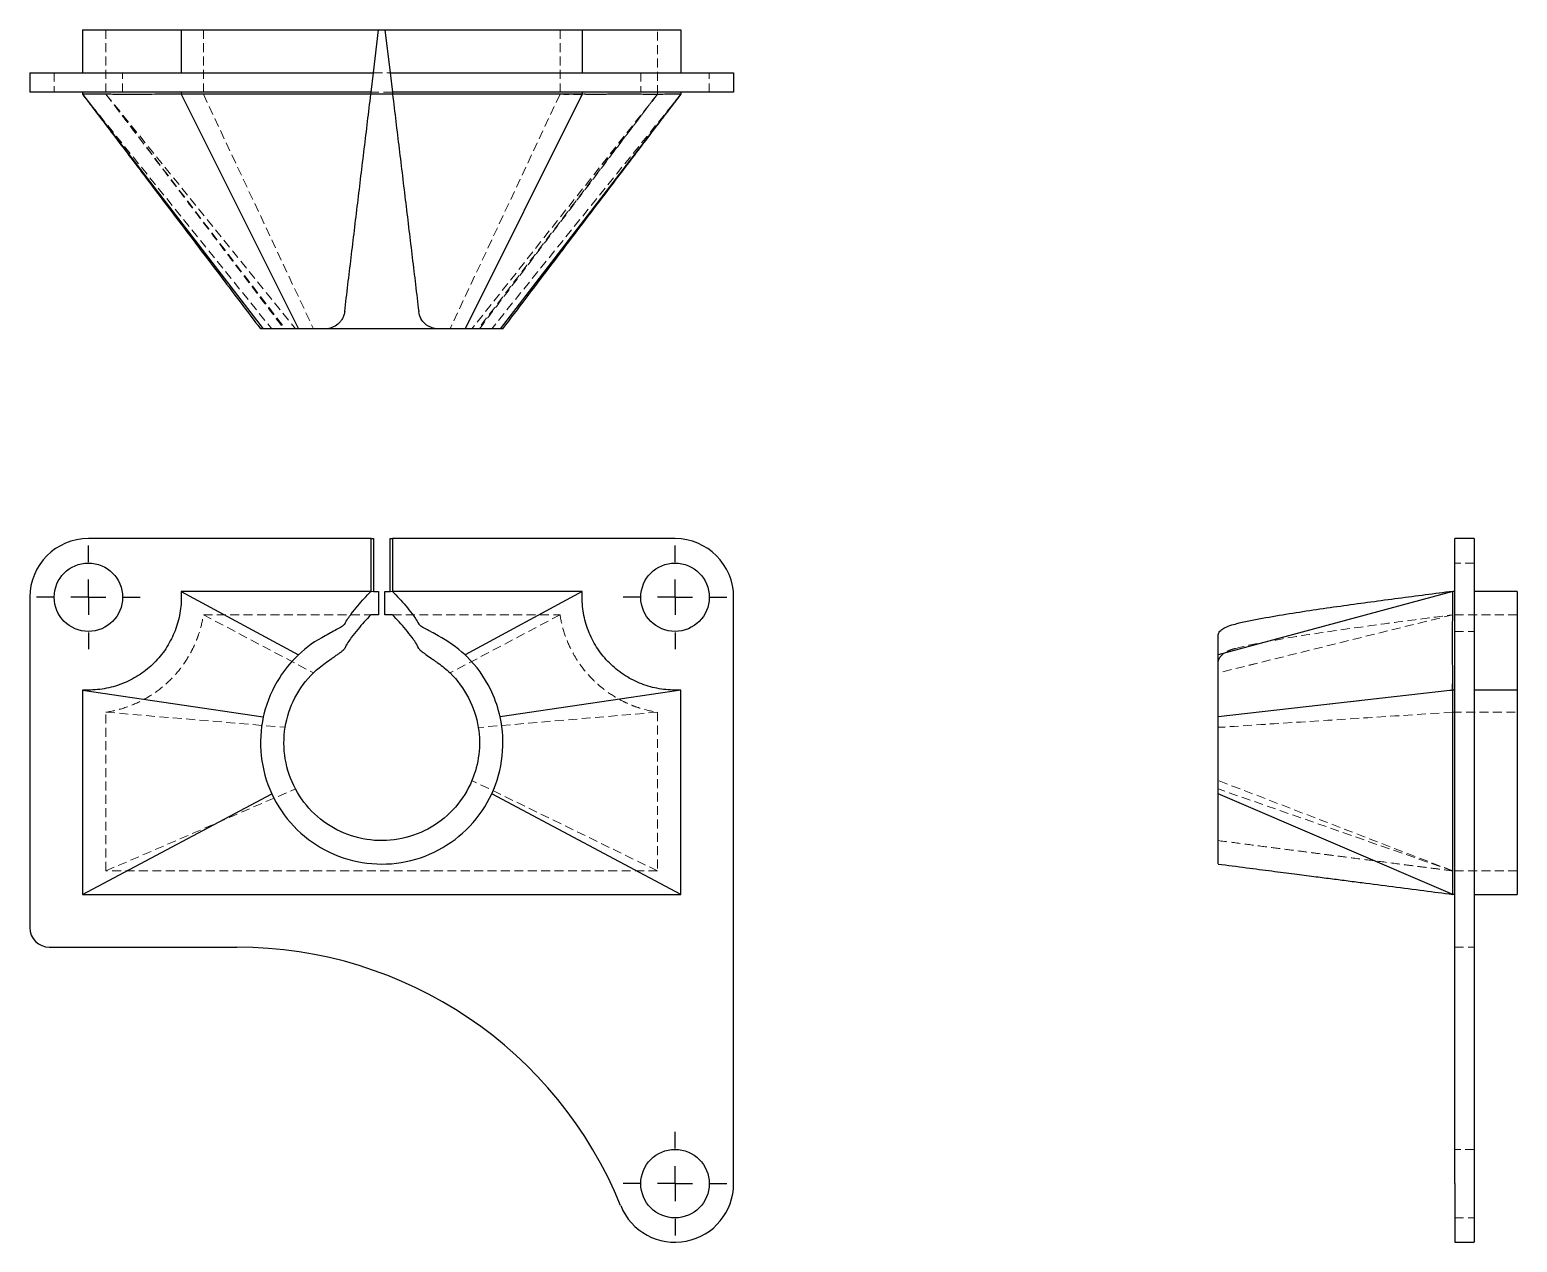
# Model space of a CAD drawing. Header units: millimetres. Extents: x 33 to 244, y 7 to 179.
import ezdxf

# ---------------------------------------------------------------- set-up
doc = ezdxf.new("R2010")
doc.units = ezdxf.units.MM
doc.linetypes.add('HIDDEN', pattern=[1.905, 1.27, -0.635])
doc.layers.add('10', color=7, linetype='Continuous')

# ---------------------------------------------------------------- blocks, each defined once
blk = doc.blocks.new('SW_CENTERMARKSYMBOL_0')
at = {"layer": '10', "color": 0}
for p, q in [((0, 5), (0, 7.36)), ((0, 0), (0, 2.5)), ((-5, 0), (-7.36, 0)), ((0, 0), (-2.5, 0)), ((0, 0), (0, -2.5)), ((0, 0), (2.5, 0)), ((5, 0), (7.36, 0)), ((0, -5), (0, -7.36))]:
    blk.add_line(p, q, dxfattribs=at)
blk = doc.blocks.new('SW_CENTERMARKSYMBOL_1')
at = {"layer": '10', "color": 0}
for p, q in [((0, 5), (0, 7.36)), ((0, 0), (0, 2.5)), ((-5, 0), (-7.36, 0)), ((0, 0), (-2.5, 0)), ((0, 0), (0, -2.5)), ((0, 0), (2.5, 0)), ((5, 0), (7.36, 0)), ((0, -5), (0, -7.36))]:
    blk.add_line(p, q, dxfattribs=at)
blk = doc.blocks.new('SW_CENTERMARKSYMBOL_2')
at = {"layer": '10', "color": 0}
for p, q in [((0, 5), (0, 7.36)), ((0, 0), (0, 2.5)), ((-5, 0), (-7.36, 0)), ((0, 0), (-2.5, 0)), ((0, 0), (0, -2.5)), ((0, 0), (2.5, 0)), ((5, 0), (7.36, 0)), ((0, -5), (0, -7.36))]:
    blk.add_line(p, q, dxfattribs=at)

msp = doc.modelspace()

# ---------------------------------------------------------------- linework, layer by layer
at = {"color": 7, "linetype": 'Continuous', "lineweight": 25}
for p, q in [((40.5, 179.32), (40.5, 173.21)), ((40.5, 179.32), (41.33, 179.32)), ((41.33, 179.32), (54.53, 179.32)), ((54.53, 179.32), (54.53, 173.21)), ((54.53, 179.32), (82.56, 179.32)), ((81.82, 173.21), (82.56, 179.32)), ((82.56, 179.32), (83.44, 179.32)), ((83.44, 179.32), (111.47, 179.32)), ((83.44, 179.32), (84.18, 173.21)), ((111.47, 179.32), (111.47, 173.21)), ((111.47, 179.32), (124.67, 179.32)), ((124.67, 179.32), (125.5, 179.32)), ((125.5, 179.32), (125.5, 173.21)), ((33, 173.21), (33, 170.43)), ((33, 173.21), (41.33, 173.21)), ((41.33, 173.21), (81.82, 173.21)), ((81.49, 170.43), (81.82, 173.21)), ((84.18, 173.21), (84.51, 170.43)), ((84.18, 173.21), (124.67, 173.21)), ((124.67, 173.21), (133, 173.21)), ((133, 173.21), (133, 170.43)), ((41.33, 170.43), (33, 170.43)), ((40.5, 170.43), (40.5, 170.15)), ((40.5, 170.15), (66.18, 136.82)), ((81.49, 170.43), (41.33, 170.43)), ((54.53, 170.15), (54.46, 170.15)), ((54.53, 170.43), (54.53, 170.15)), ((54.53, 170.15), (71.17, 136.82)), ((81.46, 170.15), (54.53, 170.15)), ((81.46, 170.15), (81.49, 170.43)), ((84.54, 170.15), (81.46, 170.15)), ((124.67, 170.43), (84.51, 170.43)), ((84.51, 170.43), (84.54, 170.15)), ((111.47, 170.15), (84.54, 170.15)), ((111.47, 170.15), (94.84, 136.82)), ((125.5, 170.15), (99.82, 136.82)), ((111.47, 170.43), (111.47, 170.15)), ((111.56, 170.16), (111.47, 170.15)), ((133, 170.43), (124.67, 170.43)), ((125.5, 170.43), (125.5, 170.15)), ((81.49, 107), (41.33, 107)), ((81.49, 99.5), (81.49, 107)), ((81.49, 107), (81.82, 107)), ((81.82, 107), (81.82, 99.5)), ((84.18, 99.5), (84.18, 107)), ((84.18, 107), (84.51, 107)), ((84.51, 107), (84.51, 99.5)), ((124.67, 107), (84.51, 107)), ((235.43, 98.67), (235.43, 107)), ((238.21, 107), (235.43, 107)), ((238.21, 107), (238.21, 98.67)), ((54.53, 99.5), (71.17, 90.49)), ((81.46, 99.5), (54.53, 99.5)), ((81.46, 99.5), (81.49, 99.5)), ((81.82, 99.5), (82.56, 99.5)), ((82.56, 99.5), (82.56, 96.17)), ((83.44, 96.17), (83.44, 99.5)), ((83.44, 99.5), (84.18, 99.5)), ((84.51, 99.5), (84.54, 99.5)), ((111.47, 99.5), (84.54, 99.5)), ((111.47, 99.5), (94.84, 90.48)), ((235.15, 99.5), (201.82, 90.48)), ((235.43, 99.5), (235.15, 99.5)), ((244.32, 99.5), (238.21, 99.5)), ((244.32, 99.5), (244.32, 98.67)), ((33, 98.67), (33, 51.72)), ((133, 15.33), (133, 98.67)), ((235.43, 15.33), (235.43, 98.67)), ((238.21, 98.67), (238.21, 15.33)), ((244.32, 98.67), (244.32, 85.47)), ((82.56, 96.17), (81.46, 96.17)), ((84.54, 96.17), (83.44, 96.17)), ((40.5, 85.47), (66.18, 81.69)), ((40.5, 85.47), (40.5, 56.44)), ((125.5, 85.47), (99.82, 81.67)), ((125.5, 56.44), (125.5, 85.47)), ((235.15, 85.47), (201.82, 81.67)), ((235.15, 85.47), (235.14, 85.52)), ((235.15, 85.47), (235.15, 85.47)), ((235.15, 56.44), (235.15, 85.47)), ((235.43, 85.47), (235.15, 85.47)), ((244.32, 85.47), (238.21, 85.47)), ((244.32, 85.47), (244.32, 56.44)), ((40.5, 56.44), (67.37, 70.74)), ((125.5, 56.44), (98.63, 70.74)), ((235.15, 56.44), (201.82, 70.74)), ((40.5, 56.44), (125.5, 56.44)), ((235.43, 56.44), (235.15, 56.44)), ((238.21, 56.44), (244.32, 56.44)), ((35.78, 48.94), (62.44, 48.94)), ((235.43, 15.33), (235.43, 7)), ((238.21, 15.33), (238.21, 7)), ((235.43, 7), (238.21, 7))]:
    msp.add_line(p, q, dxfattribs=at)
at = {"color": 7, "linetype": 'HIDDEN', "lineweight": 18}
for p, q in [((43.83, 179.32), (43.83, 170.15)), ((57.67, 179.32), (57.67, 170.15)), ((108.33, 179.32), (108.33, 170.15)), ((122.17, 170.15), (122.17, 179.32)), ((36.47, 173.21), (36.47, 170.43)), ((46.19, 170.43), (46.19, 173.21)), ((81.82, 173.21), (84.18, 173.21)), ((119.81, 173.21), (119.81, 170.43)), ((129.53, 170.43), (129.53, 173.21)), ((40.5, 170.15), (67.37, 136.82)), ((41.17, 170.15), (43.83, 170.15)), ((43.83, 170.15), (44.01, 170.15)), ((43.83, 170.15), (70.75, 136.82)), ((43.83, 170.15), (69.29, 136.82)), ((57.67, 170.15), (73.31, 136.82)), ((84.51, 170.43), (81.49, 170.43)), ((108.33, 170.15), (92.71, 136.82)), ((122.17, 170.15), (95.82, 136.82)), ((122.17, 170.15), (96.72, 136.82)), ((125.5, 170.15), (98.63, 136.82)), ((122.17, 170.15), (124.84, 170.15)), ((71.05, 136.82), (70.75, 136.82)), ((238.21, 103.53), (235.43, 103.53)), ((81.82, 99.5), (81.49, 99.5)), ((84.51, 99.5), (84.18, 99.5)), ((235.15, 99.5), (201.82, 90.49)), ((57.67, 96.17), (73.31, 87.92)), ((57.67, 96.17), (81.46, 96.17)), ((84.54, 96.17), (108.33, 96.17)), ((108.33, 96.17), (92.71, 87.91)), ((235.15, 96.17), (201.82, 87.91)), ((235.15, 96.17), (201.82, 87.92)), ((235.15, 96.17), (235.15, 96.09)), ((244.32, 96.17), (235.15, 96.17)), ((235.43, 93.81), (238.21, 93.81)), ((235.15, 85.47), (201.82, 81.69)), ((43.83, 82.33), (69.29, 80.18)), ((43.83, 59.78), (43.83, 82.33)), ((122.17, 82.33), (96.72, 80.16)), ((122.17, 82.33), (122.17, 59.78)), ((235.15, 82.33), (201.82, 80.16)), ((235.15, 82.33), (201.82, 80.18)), ((235.15, 82.33), (244.32, 82.33)), ((122.17, 59.78), (95.82, 72.63)), ((235.15, 59.78), (201.82, 72.63)), ((43.83, 59.78), (70.75, 71.43)), ((235.15, 59.78), (201.82, 71.43)), ((122.17, 59.78), (43.83, 59.78)), ((244.32, 59.78), (235.15, 59.78)), ((235.43, 48.94), (238.21, 48.94)), ((238.21, 20.19), (235.43, 20.19)), ((235.43, 10.47), (238.21, 10.47))]:
    msp.add_line(p, q, dxfattribs=at)
at = {"color": 7, "linetype": 'Continuous', "lineweight": 25}
for centre in [(41.33, 98.67), (124.67, 98.67), (124.67, 15.33)]:
    msp.add_circle(centre, 4.86, dxfattribs=at)
for centre, radius, start, end in [((41.33, 98.67), 8.33, 90, 180), ((124.67, 98.67), 8.33, 360, 90), ((35.78, 51.72), 2.78, 180, 270), ((62.44, -9.85), 58.79, 22.0316, 90), ((124.67, 15.33), 8.33, 202.0316, 360)]:
    msp.add_arc(centre, radius, start, end, dxfattribs=at)
for points in [[(41.33, 170.16), (41.06, 170.14), (40.78, 170.15), (40.5, 170.15)], [(125.5, 170.15), (125.22, 170.15), (124.94, 170.15), (124.67, 170.15)], [(74.99, 136.82), (73.6, 136.82), (72.31, 136.82), (71.17, 136.82)], [(94.84, 136.82), (93.7, 136.82), (92.41, 136.82), (91.01, 136.82)], [(54.53, 99.5), (54.53, 99.22), (54.53, 98.94), (54.53, 98.67)], [(111.47, 98.67), (111.47, 98.94), (111.47, 99.22), (111.47, 99.5)], [(235.15, 98.67), (235.15, 98.94), (235.15, 99.22), (235.15, 99.5)], [(74.99, 93.2), (73.6, 92.48), (72.31, 91.56), (71.17, 90.49)], [(94.84, 90.48), (93.7, 91.56), (92.41, 92.47), (91.01, 93.2)], [(201.82, 90.48), (201.82, 91.56), (201.82, 92.47), (201.82, 93.2)], [(73.31, 87.92), (73.83, 88.43), (74.39, 88.89), (74.98, 89.31)], [(91.02, 89.31), (91.62, 88.89), (92.18, 88.42), (92.71, 87.91)], [(41.33, 85.47), (41.06, 85.47), (40.78, 85.47), (40.5, 85.47)], [(125.5, 85.47), (125.22, 85.47), (124.94, 85.47), (124.67, 85.47)], [(66.18, 81.69), (65.38, 78.04), (65.8, 74.13), (67.37, 70.74)], [(98.63, 70.74), (100.2, 74.12), (100.62, 78.03), (99.82, 81.67)], [(201.82, 70.74), (201.82, 74.12), (201.82, 78.03), (201.82, 81.67)], [(70.75, 71.43), (69.33, 74.08), (68.81, 77.21), (69.29, 80.18)], [(96.72, 80.16), (97.12, 77.63), (96.8, 74.99), (95.82, 72.63)]]:
    msp.add_open_spline(points, degree=3, dxfattribs=at)
for points, knots in [([(40.5, 170.15), (40.6, 170.02), (40.77, 169.8), (41.11, 169.35), (41.53, 168.8), (42.13, 168), (42.92, 166.96), (44.2, 165.27), (45.83, 163.13), (47.76, 160.59), (50.73, 156.67), (54.89, 151.18), (60.31, 144.04), (63.95, 139.24), (65.78, 136.82)], [0, 0, 0, 0, 0.02013, 0.032763, 0.046374, 0.072639, 0.103724, 0.138349, 0.223641, 0.295738, 0.364827, 0.572043, 0.78459, 1, 1, 1, 1]), ([(54.36, 170.15), (54.3, 170.14), (54.22, 170.14), (54.03, 170.14), (53.92, 170.14), (53.54, 170.15), (53.22, 170.15), (52.65, 170.16), (52.45, 170.16), (52.01, 170.16), (51.77, 170.16), (51.03, 170.15), (50.49, 170.14), (49.61, 170.12), (49.3, 170.12), (48.67, 170.11), (48.34, 170.11), (47.33, 170.1), (46.63, 170.11), (45.54, 170.12), (45.18, 170.13), (44.42, 170.14), (44.04, 170.15), (43.27, 170.17), (42.89, 170.18), (42.11, 170.18), (41.72, 170.18), (41.33, 170.16)], [0, 0, 0, 0, 0.0625, 0.0625, 0.125, 0.125, 0.25, 0.25, 0.3125, 0.3125, 0.375, 0.375, 0.5, 0.5, 0.5625, 0.5625, 0.625, 0.625, 0.75, 0.75, 0.8125, 0.8125, 0.875, 0.875, 0.9375, 0.9375, 1, 1, 1, 1]), ([(77.74, 139.27), (77.89, 140.54), (78.05, 141.82), (78.35, 144.38), (78.51, 145.66), (78.97, 149.51), (79.28, 152.09), (79.9, 157.25), (80.21, 159.83), (80.84, 164.99), (81.15, 167.57), (81.46, 170.15)], [0, 0, 0, 0, 0.125, 0.125, 0.25, 0.25, 0.5, 0.5, 0.75, 0.75, 1, 1, 1, 1]), ([(84.54, 170.15), (84.85, 167.57), (85.16, 164.99), (85.79, 159.83), (86.1, 157.25), (86.72, 152.09), (87.03, 149.51), (87.49, 145.66), (87.65, 144.38), (87.95, 141.82), (88.11, 140.54), (88.26, 139.27)], [0, 0, 0, 0, 0.25, 0.25, 0.5, 0.5, 0.75, 0.75, 0.875, 0.875, 1, 1, 1, 1]), ([(100.22, 136.82), (101.31, 138.27), (103.5, 141.15), (106.75, 145.44), (109.96, 149.67), (113.15, 153.87), (115.95, 157.57), (118.43, 160.83), (120.21, 163.18), (121.67, 165.1), (122.62, 166.36), (123.41, 167.4), (124.01, 168.19), (124.5, 168.84), (124.87, 169.33), (125.22, 169.79), (125.39, 170.01), (125.5, 170.15)], [0, 0, 0, 0, 0.128833, 0.256518, 0.38188, 0.50501, 0.629857, 0.710876, 0.795674, 0.839611, 0.882309, 0.908592, 0.932212, 0.952705, 0.966296, 0.978918, 1, 1, 1, 1]), ([(124.67, 170.15), (124.28, 170.15), (123.89, 170.15), (123.12, 170.14), (122.74, 170.13), (121.61, 170.13), (120.87, 170.13), (119.78, 170.14), (119.41, 170.15), (118.71, 170.15), (118.37, 170.16), (117.37, 170.16), (116.74, 170.16), (115.85, 170.15), (115.56, 170.15), (115.02, 170.14), (114.76, 170.13), (114.02, 170.12), (113.58, 170.12), (113, 170.12), (112.82, 170.12), (112.5, 170.13), (112.36, 170.13), (111.97, 170.14), (111.78, 170.15), (111.65, 170.16)], [0, 0, 0, 0, 0.0625, 0.0625, 0.125, 0.125, 0.25, 0.25, 0.3125, 0.3125, 0.375, 0.375, 0.5, 0.5, 0.5625, 0.5625, 0.625, 0.625, 0.75, 0.75, 0.8125, 0.8125, 0.875, 0.875, 1, 1, 1, 1]), ([(77.74, 139.27), (77.72, 139.09), (77.68, 138.92), (77.57, 138.58), (77.5, 138.42), (77.34, 138.12), (77.24, 137.97), (77.03, 137.71), (76.91, 137.59), (76.52, 137.26), (76.24, 137.1), (75.63, 136.88), (75.31, 136.82), (74.99, 136.82)], [0, 0, 0, 0, 0.125, 0.125, 0.25, 0.25, 0.375, 0.375, 0.5, 0.5, 0.75, 0.75, 1, 1, 1, 1]), ([(91.01, 136.82), (90.69, 136.82), (90.37, 136.88), (89.92, 137.04), (89.77, 137.11), (89.48, 137.28), (89.35, 137.37), (88.96, 137.7), (88.75, 137.96), (88.41, 138.58), (88.3, 138.91), (88.26, 139.27)], [0, 0, 0, 0, 0.25, 0.25, 0.375, 0.375, 0.5, 0.5, 0.75, 0.75, 1, 1, 1, 1]), ([(66.18, 136.82), (66.02, 136.82), (65.78, 136.82), (65.82, 136.82), (65.83, 136.82)], [0, 0, 0, 0, 0.704299, 1, 1, 1, 1]), ([(71.17, 136.82), (71.08, 136.82), (70.99, 136.82), (69.99, 136.82), (67.99, 136.82), (66.72, 136.82), (66.24, 136.82), (66.21, 136.82), (66.18, 136.82)], [0, 0, 0, 0, 0.037215, 0.037215, 0.407443, 0.962785, 0.962785, 1, 1, 1, 1]), ([(90.89, 136.82), (90.37, 136.82), (89.3, 136.82), (87.51, 136.82), (85.61, 136.82), (83.66, 136.82), (81.7, 136.82), (79.76, 136.82), (77.9, 136.82), (76.32, 136.82), (75.45, 136.82), (75.11, 136.82)], [0, 0, 0, 0, 0.110695, 0.227141, 0.343673, 0.460177, 0.576564, 0.692909, 0.809352, 0.925864, 1, 1, 1, 1]), ([(99.82, 136.82), (99.79, 136.82), (99.76, 136.82), (99.43, 136.82), (98.34, 136.82), (96.47, 136.82), (95.03, 136.82), (94.94, 136.82), (94.84, 136.82)], [0, 0, 0, 0, 0.037215, 0.037215, 0.407443, 0.962785, 0.962785, 1, 1, 1, 1]), ([(100.2, 136.82), (100.2, 136.82), (100.21, 136.82), (100.1, 136.82), (99.91, 136.82), (99.82, 136.82)], [0, 0, 0, 0, 0.192161, 0.594529, 1, 1, 1, 1]), ([(77.74, 94.86), (77.89, 95.15), (78.05, 95.4), (78.35, 95.87), (78.51, 96.09), (78.97, 96.71), (79.28, 97.08), (79.9, 97.8), (80.21, 98.15), (80.84, 98.83), (81.15, 99.17), (81.46, 99.5)], [0, 0, 0, 0, 0.125, 0.125, 0.25, 0.25, 0.5, 0.5, 0.75, 0.75, 1, 1, 1, 1]), ([(84.54, 99.5), (84.85, 99.17), (85.16, 98.83), (85.79, 98.15), (86.1, 97.8), (86.72, 97.08), (87.03, 96.71), (87.49, 96.08), (87.65, 95.87), (87.95, 95.4), (88.11, 95.14), (88.26, 94.86)], [0, 0, 0, 0, 0.25, 0.25, 0.5, 0.5, 0.75, 0.75, 0.875, 0.875, 1, 1, 1, 1]), ([(235.15, 99.5), (232.57, 99.17), (229.99, 98.83), (224.83, 98.15), (222.25, 97.8), (217.09, 97.08), (214.51, 96.71), (210.66, 96.08), (209.38, 95.87), (206.82, 95.4), (205.54, 95.14), (204.27, 94.86)], [0, 0, 0, 0, 0.25, 0.25, 0.5, 0.5, 0.75, 0.75, 0.875, 0.875, 1, 1, 1, 1]), ([(54.53, 98.67), (54.53, 97.8), (54.44, 96.94), (54.19, 95.67), (54.09, 95.25), (53.83, 94.42), (53.69, 94.01), (53.19, 92.82), (52.79, 92.06), (52.07, 90.98), (51.81, 90.63), (51.26, 89.96), (50.97, 89.64), (50.06, 88.73), (49.39, 88.18), (48.31, 87.46), (47.94, 87.24), (47.18, 86.83), (46.79, 86.65), (46, 86.32), (45.59, 86.17), (44.76, 85.92), (44.34, 85.81), (43.49, 85.64), (43.06, 85.58), (42.2, 85.49), (41.77, 85.47), (41.33, 85.47)], [0, 0, 0, 0, 0.125, 0.125, 0.1875, 0.1875, 0.25, 0.25, 0.375, 0.375, 0.4375, 0.4375, 0.5, 0.5, 0.625, 0.625, 0.6875, 0.6875, 0.75, 0.75, 0.8125, 0.8125, 0.875, 0.875, 0.9375, 0.9375, 1, 1, 1, 1]), ([(124.67, 85.47), (124.23, 85.47), (123.8, 85.49), (122.94, 85.58), (122.52, 85.64), (121.26, 85.89), (120.44, 86.14), (118.83, 86.8), (118.07, 87.21), (116.99, 87.92), (116.65, 88.18), (115.98, 88.73), (115.65, 89.02), (114.73, 89.94), (114.19, 90.6), (113.47, 91.68), (113.24, 92.05), (112.83, 92.82), (112.65, 93.21), (112.15, 94.4), (111.9, 95.22), (111.64, 96.5), (111.58, 96.93), (111.49, 97.8), (111.47, 98.23), (111.47, 98.67)], [0, 0, 0, 0, 0.0625, 0.0625, 0.125, 0.125, 0.25, 0.25, 0.375, 0.375, 0.4375, 0.4375, 0.5, 0.5, 0.625, 0.625, 0.6875, 0.6875, 0.75, 0.75, 0.875, 0.875, 0.9375, 0.9375, 1, 1, 1, 1]), ([(235.14, 85.53), (235.14, 85.59), (235.13, 85.7), (235.13, 86.02), (235.15, 86.57), (235.17, 87.46), (235.15, 88.8), (235.12, 90.43), (235.11, 92.27), (235.13, 94.32), (235.16, 96.47), (235.16, 97.94), (235.15, 98.67)], [0, 0, 0, 0, 0.0657896, 0.1342278, 0.2026665, 0.3153719, 0.4313526, 0.5439207, 0.6597435, 0.7724325, 0.8883852, 1, 1, 1, 1]), ([(81.46, 96.17), (81.15, 95.83), (80.83, 95.5), (80.21, 94.81), (79.9, 94.46), (79.28, 93.73), (78.97, 93.36), (78.51, 92.71), (78.35, 92.48), (78.04, 91.98), (77.89, 91.71), (77.74, 91.39)], [0, 0, 0, 0, 0.25, 0.25, 0.5, 0.5, 0.75, 0.75, 0.875, 0.875, 1, 1, 1, 1]), ([(88.26, 91.39), (88.11, 91.71), (87.96, 91.98), (87.65, 92.48), (87.49, 92.71), (87.03, 93.35), (86.72, 93.73), (86.1, 94.46), (85.79, 94.81), (85.17, 95.5), (84.85, 95.83), (84.54, 96.17)], [0, 0, 0, 0, 0.125, 0.125, 0.25, 0.25, 0.5, 0.5, 0.75, 0.75, 1, 1, 1, 1]), ([(77.74, 94.86), (77.72, 94.82), (77.68, 94.78), (77.57, 94.68), (77.5, 94.63), (77.34, 94.52), (77.24, 94.45), (77.03, 94.33), (76.91, 94.26), (76.52, 94.04), (76.24, 93.88), (75.63, 93.55), (75.31, 93.37), (74.99, 93.2)], [0, 0, 0, 0, 0.125, 0.125, 0.25, 0.25, 0.375, 0.375, 0.5, 0.5, 0.75, 0.75, 1, 1, 1, 1]), ([(91.01, 93.2), (90.69, 93.38), (90.37, 93.55), (89.92, 93.8), (89.77, 93.88), (89.48, 94.04), (89.35, 94.11), (88.96, 94.33), (88.75, 94.46), (88.41, 94.69), (88.3, 94.78), (88.26, 94.86)], [0, 0, 0, 0, 0.25, 0.25, 0.375, 0.375, 0.5, 0.5, 0.75, 0.75, 1, 1, 1, 1]), ([(201.82, 93.2), (201.82, 93.38), (201.88, 93.55), (202.04, 93.8), (202.11, 93.88), (202.28, 94.04), (202.37, 94.11), (202.7, 94.33), (202.96, 94.46), (203.58, 94.69), (203.91, 94.78), (204.27, 94.86)], [0, 0, 0, 0, 0.25, 0.25, 0.375, 0.375, 0.5, 0.5, 0.75, 0.75, 1, 1, 1, 1]), ([(74.98, 89.31), (75.3, 89.53), (75.6, 89.75), (76.05, 90.06), (76.2, 90.17), (76.48, 90.37), (76.62, 90.46), (76.88, 90.65), (77, 90.73), (77.22, 90.89), (77.32, 90.97), (77.58, 91.18), (77.69, 91.29), (77.74, 91.39)], [0, 0, 0, 0, 0.25, 0.25, 0.375, 0.375, 0.5, 0.5, 0.625, 0.625, 0.75, 0.75, 1, 1, 1, 1]), ([(88.26, 91.39), (88.28, 91.34), (88.32, 91.29), (88.44, 91.17), (88.51, 91.11), (88.68, 90.97), (88.78, 90.89), (89, 90.73), (89.13, 90.64), (89.52, 90.37), (89.8, 90.17), (90.24, 89.86), (90.4, 89.75), (90.7, 89.53), (90.86, 89.42), (91.02, 89.31)], [0, 0, 0, 0, 0.125, 0.125, 0.25, 0.25, 0.375, 0.375, 0.5, 0.5, 0.75, 0.75, 0.875, 0.875, 1, 1, 1, 1]), ([(71.17, 90.49), (71.08, 90.4), (70.99, 90.31), (69.99, 89.33), (67.99, 86.86), (66.72, 83.91), (66.24, 81.94), (66.21, 81.82), (66.18, 81.69)], [0, 0, 0, 0, 0.037215, 0.037215, 0.407443, 0.962785, 0.962785, 1, 1, 1, 1]), ([(99.82, 81.67), (99.79, 81.8), (99.76, 81.92), (99.43, 83.28), (98.34, 86.27), (96.47, 88.87), (95.03, 90.3), (94.94, 90.39), (94.84, 90.48)], [0, 0, 0, 0, 0.037215, 0.037215, 0.407443, 0.962785, 0.962785, 1, 1, 1, 1]), ([(201.82, 81.67), (201.82, 81.8), (201.82, 81.92), (201.82, 83.28), (201.82, 86.27), (201.82, 88.87), (201.82, 90.3), (201.82, 90.39), (201.82, 90.48)], [0, 0, 0, 0, 0.037215, 0.037215, 0.407443, 0.962785, 0.962785, 1, 1, 1, 1]), ([(69.29, 80.18), (69.52, 81.64), (69.99, 83.06), (71.35, 85.68), (72.25, 86.89), (73.31, 87.92)], [0, 0, 0, 0, 0.5, 0.5, 1, 1, 1, 1]), ([(92.71, 87.91), (93.76, 86.87), (94.65, 85.67), (96.02, 83.04), (96.48, 81.62), (96.72, 80.16)], [0, 0, 0, 0, 0.5, 0.5, 1, 1, 1, 1]), ([(95.82, 72.63), (94.67, 69.88), (90.54, 65.14), (81.31, 63.18), (74.19, 66.5), (71.45, 70.11), (70.75, 71.43)], [0, 0, 0, 0, 0.285714, 0.571429, 0.857143, 1, 1, 1, 1]), ([(67.37, 70.74), (68.94, 67.35), (74.35, 61.65), (85.99, 59.73), (94.67, 64.34), (97.85, 69.04), (98.63, 70.74)], [0, 0, 0, 0, 0.285714, 0.571429, 0.857143, 1, 1, 1, 1]), ([(201.82, 60.77), (201.82, 60.76), (201.82, 60.75), (201.82, 60.87), (201.82, 61.12), (201.82, 61.49), (201.82, 61.98), (201.82, 62.57), (201.82, 63.28), (201.82, 64.09), (201.82, 65), (201.82, 66.01), (201.82, 67.28), (201.82, 68.84), (201.82, 70.1), (201.82, 70.74)], [0, 0, 0, 0, 0.036317, 0.112212, 0.188105, 0.260857, 0.333611, 0.408421, 0.483231, 0.55704, 0.630847, 0.706849, 0.782851, 0.890606, 1, 1, 1, 1]), ([(201.82, 60.75), (203.17, 60.58), (205.72, 60.25), (209.33, 59.78), (212.53, 59.37), (215.3, 59.01), (217.75, 58.69), (220.03, 58.4), (222.97, 58.02), (226.66, 57.54), (230.95, 56.99), (233.79, 56.62), (235.15, 56.44)], [0, 0, 0, 0, 0.121162, 0.229653, 0.325472, 0.40862, 0.479167, 0.545662, 0.614013, 0.744146, 0.877236, 1, 1, 1, 1])]:
    msp.add_open_spline(points, degree=3, knots=knots, dxfattribs=at)
at = {"color": 7, "linetype": 'HIDDEN', "lineweight": 18}
for points, knots in [([(43.83, 170.15), (44.16, 169.72), (44.89, 168.76), (46.1, 167.17), (48.46, 164.05), (51.85, 159.59), (56.19, 153.86), (60.47, 148.21), (64.78, 142.54), (67.66, 138.73), (69.11, 136.82)], [0, 0, 0, 0, 0.03985, 0.088602, 0.143005, 0.3201, 0.489756, 0.657757, 0.828118, 1, 1, 1, 1]), ([(53.46, 170.15), (53.59, 170.15), (54.36, 170.16), (55.26, 170.15), (56.16, 170.15), (56.79, 170.15), (57.33, 170.15), (57.56, 170.15), (57.67, 170.15)], [0, 0, 0, 0, 0.057881, 0.337612, 0.481663, 0.625714, 0.811699, 1, 1, 1, 1]), ([(54.71, 169.79), (54.67, 169.9), (54.62, 170.02), (54.5, 170.14), (54.49, 170.16)], [0, 0, 0, 0, 0.849667, 1, 1, 1, 1]), ([(96.89, 136.82), (97.87, 138.12), (99.84, 140.72), (102.79, 144.6), (105.7, 148.45), (108.61, 152.27), (111.55, 156.15), (114.56, 160.12), (117.02, 163.37), (118.84, 165.77), (119.94, 167.22), (120.88, 168.46), (121.63, 169.44), (122, 169.94), (122.17, 170.15)], [0, 0, 0, 0, 0.116002, 0.231418, 0.34567, 0.458524, 0.572438, 0.691153, 0.812446, 0.861257, 0.904813, 0.942386, 0.975144, 1, 1, 1, 1]), ([(108.33, 170.15), (108.51, 170.15), (108.78, 170.14), (109.45, 170.13), (110.25, 170.12), (111.16, 170.12), (111.96, 170.13), (112.16, 170.14)], [0, 0, 0, 0, 0.296768, 0.449592, 0.602417, 0.899184, 1, 1, 1, 1]), ([(111.54, 170.17), (111.5, 170.13), (111.37, 170), (111.31, 169.86), (111.27, 169.75)], [0, 0, 0, 0, 0.2642392, 1, 1, 1, 1]), ([(119.43, 170.15), (119.65, 170.15), (120.53, 170.15), (121.47, 170.15), (122.17, 170.15)], [0, 0, 0, 0, 0.248317, 1, 1, 1, 1]), ([(43.83, 82.33), (44.7, 82.46), (45.55, 82.66), (47.2, 83.19), (48, 83.52), (49.17, 84.11), (49.56, 84.32), (50.31, 84.78), (50.67, 85.02), (51.73, 85.79), (52.39, 86.35), (53.62, 87.58), (54.2, 88.25), (55.22, 89.66), (55.67, 90.41), (56.27, 91.57), (56.45, 91.97), (56.78, 92.78), (56.93, 93.19), (57.34, 94.44), (57.54, 95.3), (57.67, 96.17)], [0, 0, 0, 0, 0.125, 0.125, 0.25, 0.25, 0.3125, 0.3125, 0.375, 0.375, 0.5, 0.5, 0.625, 0.625, 0.75, 0.75, 0.8125, 0.8125, 0.875, 0.875, 1, 1, 1, 1]), ([(108.33, 96.17), (108.46, 95.3), (108.66, 94.45), (109.19, 92.8), (109.52, 91.99), (110.12, 90.82), (110.33, 90.43), (110.78, 89.69), (111.03, 89.32), (111.79, 88.27), (112.35, 87.61), (113.28, 86.68), (113.6, 86.38), (114.27, 85.81), (114.61, 85.54), (115.67, 84.78), (116.41, 84.32), (117.57, 83.73), (117.97, 83.55), (118.79, 83.21), (119.2, 83.06), (120.45, 82.66), (121.3, 82.46), (122.17, 82.33)], [0, 0, 0, 0, 0.125, 0.125, 0.25, 0.25, 0.3125, 0.3125, 0.375, 0.375, 0.5, 0.5, 0.5625, 0.5625, 0.625, 0.625, 0.75, 0.75, 0.8125, 0.8125, 0.875, 0.875, 1, 1, 1, 1]), ([(204.27, 91.39), (205.53, 91.71), (206.81, 91.98), (209.36, 92.48), (210.65, 92.71), (214.5, 93.35), (217.08, 93.73), (222.24, 94.46), (224.82, 94.81), (229.99, 95.5), (232.57, 95.83), (235.15, 96.17)], [0, 0, 0, 0, 0.125, 0.125, 0.25, 0.25, 0.5, 0.5, 0.75, 0.75, 1, 1, 1, 1]), ([(204.27, 91.39), (204.08, 91.34), (203.9, 91.29), (203.56, 91.17), (203.39, 91.11), (203.08, 90.97), (202.94, 90.89), (202.68, 90.73), (202.56, 90.64), (202.24, 90.37), (202.08, 90.17), (201.93, 89.86), (201.89, 89.75), (201.83, 89.53), (201.82, 89.42), (201.82, 89.31)], [0, 0, 0, 0, 0.125, 0.125, 0.25, 0.25, 0.375, 0.375, 0.5, 0.5, 0.75, 0.75, 0.875, 0.875, 1, 1, 1, 1]), ([(235.15, 86.7), (235.15, 86.63), (235.16, 85.92), (235.15, 85.04), (235.15, 84.09), (235.14, 83.38), (235.15, 82.73), (235.15, 82.46), (235.15, 82.33)], [0, 0, 0, 0, 0.026152, 0.299168, 0.439764, 0.58036, 0.788465, 1, 1, 1, 1]), ([(234.76, 85.43), (234.86, 85.43), (234.99, 85.43), (235.12, 85.51), (235.14, 85.52)], [0, 0, 0, 0, 0.784277, 1, 1, 1, 1]), ([(234.79, 85.43), (234.9, 85.43), (235.03, 85.43), (235.15, 85.5), (235.17, 85.51)], [0, 0, 0, 0, 0.83049, 1, 1, 1, 1]), ([(201.82, 64.08), (203.03, 63.93), (205.33, 63.63), (208.62, 63.2), (211.58, 62.82), (214.19, 62.49), (216.49, 62.19), (218.58, 61.92), (221.11, 61.59), (224.23, 61.19), (227.32, 60.79), (229.83, 60.46), (231.68, 60.23), (233.48, 59.99), (234.59, 59.85), (235.15, 59.78)], [0, 0, 0, 0, 0.108109, 0.206177, 0.294214, 0.372237, 0.440275, 0.499855, 0.559524, 0.667437, 0.779783, 0.836611, 0.891638, 0.945699, 1, 1, 1, 1])]:
    msp.add_open_spline(points, degree=3, knots=knots, dxfattribs=at)

# ---------------------------------------------------------------- block references
at = {"layer": '10'}
for name, p in [('SW_CENTERMARKSYMBOL_1', (41.33, 98.67)), ('SW_CENTERMARKSYMBOL_2', (124.67, 98.67)), ('SW_CENTERMARKSYMBOL_0', (124.67, 15.33))]:
    msp.add_blockref(name, p, dxfattribs=at)

doc.saveas('drawing.dxf')
